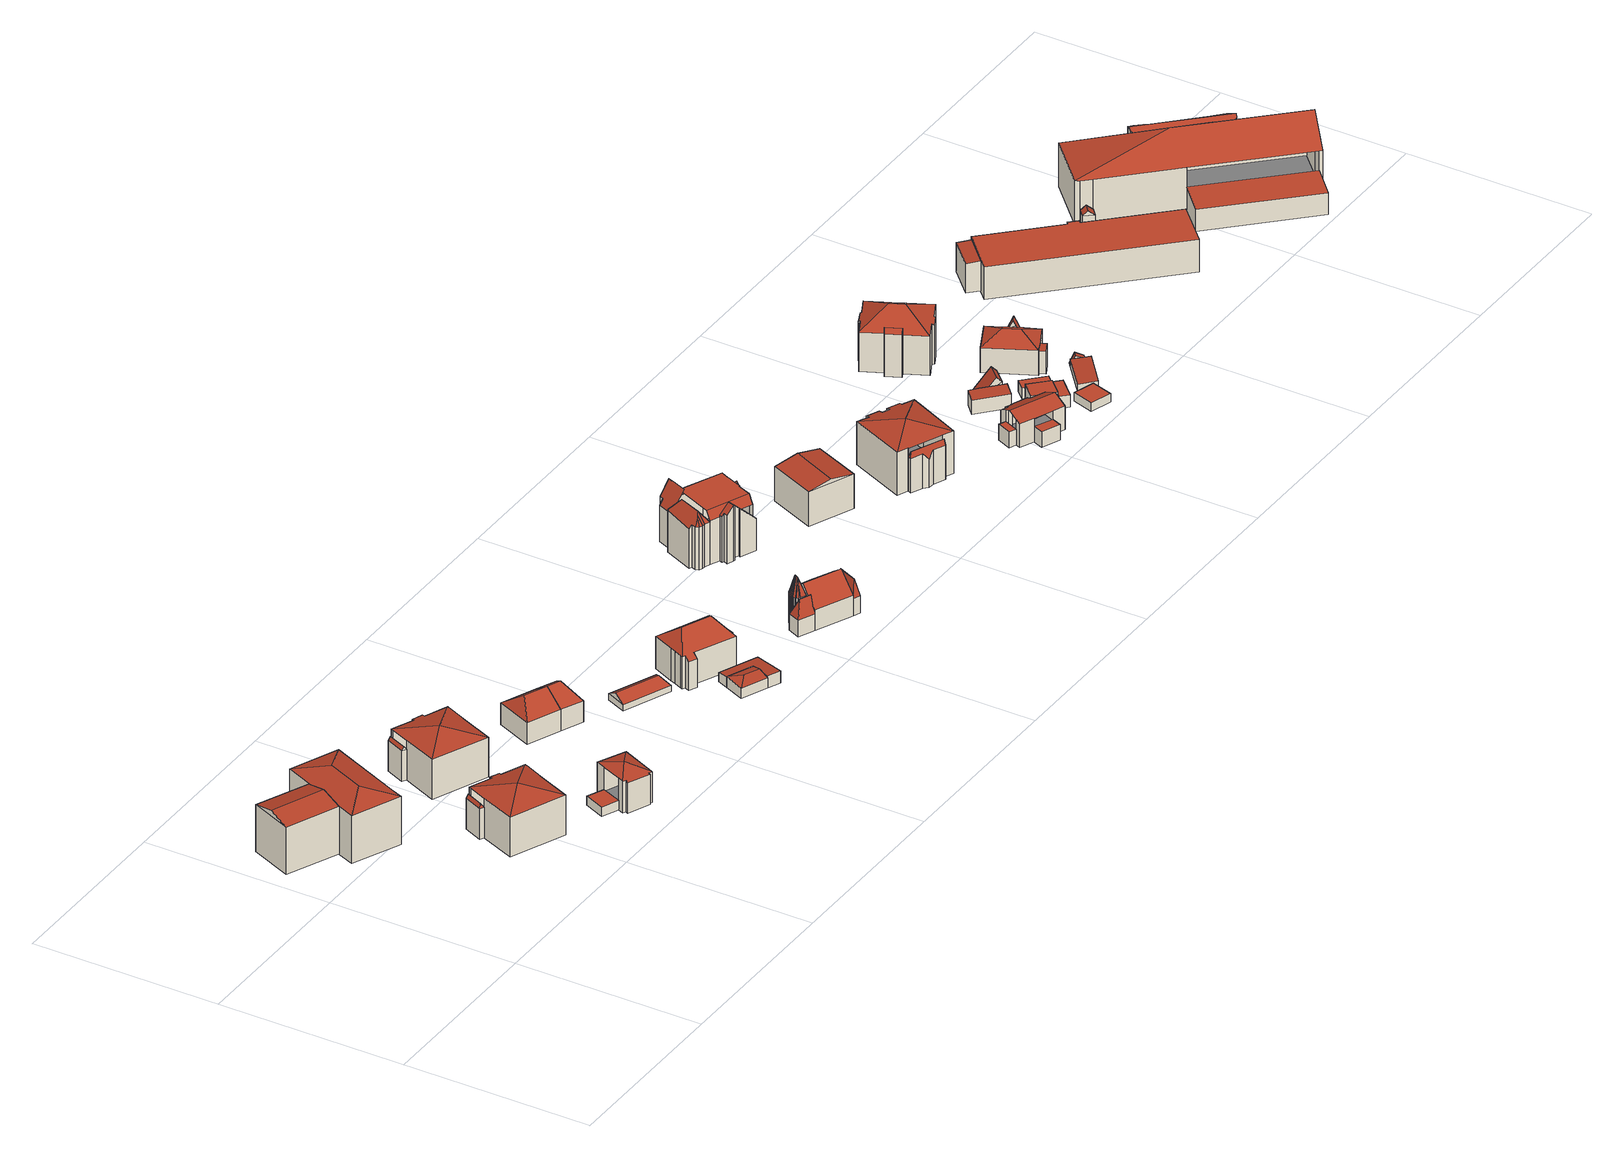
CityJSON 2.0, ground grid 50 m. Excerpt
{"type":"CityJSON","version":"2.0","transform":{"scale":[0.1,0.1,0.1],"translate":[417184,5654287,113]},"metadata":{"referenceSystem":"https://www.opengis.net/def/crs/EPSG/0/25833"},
"CityObjects":{
"building1":{"type":"Building","attributes":{"Dachtyp_tdc":"tdcGableRoof","Gemeindeschluessel":14612000,"Dachneigung":14.85,"QualitaetDacherkennung":87,"Geometrietyp2DReferenz":"3000","measuredHeight":14.56,"function":"31001_2000","roofType":"3100"},"geometry":[{"type":"Solid","lod":"2","boundaries":[[[[0,1,2,3]],[[1,4,5,2]],[[4,6,7,5]],[[6,0,3,7]],[[4,1,8]],[[0,6,9]],[[1,0,9,8]],[[6,4,8,9]],[[3,2,5,7]]]],"semantics":{"surfaces":[{"type":"WallSurface"},{"type":"RoofSurface"},{"type":"GroundSurface"}],"values":[[0,0,0,0,0,0,1,1,2]]}}]},
"building2":{"type":"Building","attributes":{"Dachtyp_tdc":"tdcFreeFormRoof","Gemeindeschluessel":14612000,"Dachneigung":15.75,"QualitaetDacherkennung":65,"Geometrietyp2DReferenz":"3000","measuredHeight":15.07,"function":"31001_2000","roofType":"5000"},"geometry":[{"type":"Solid","lod":"2","boundaries":[[[[10,4,11,12]],[[4,13,14,11]],[[13,15,16,14]],[[15,17,18,16]],[[17,19,20,18]],[[19,21,22,20]],[[21,10,12,22]],[[17,15,23]],[[15,13,4,10,24,23]],[[10,21,24]],[[21,19,17,23,24]],[[12,11,14,16,18,20,22]]]],"semantics":{"surfaces":[{"type":"WallSurface"},{"type":"RoofSurface"},{"type":"GroundSurface"}],"values":[[0,0,0,0,0,0,0,1,1,1,1,2]]}}]},
"building3":{"type":"Building","attributes":{"Gemeindeschluessel":14612000,"Geometrietyp2DReferenz":"3000","function":"31001_9998","roofType":"9999"},"children":["building3-1","building3-2","building3-3"]},
"building3-1":{"type":"BuildingPart","attributes":{"Dachtyp_tdc":"tdcFreeFormRoof","Dachneigung":56.91,"QualitaetDacherkennung":21,"Geometrietyp2DReferenz":"3000","measuredHeight":9.39,"roofType":"5000"},"parents":["building3"],"geometry":[{"type":"MultiSurface","lod":"2","boundaries":[[[25,26,27,28]],[[26,29,30,27]],[[29,31,32,30]],[[33,29,26,34]],[[34,26,25]],[[25,31,33,34]],[[29,33,31]],[[27,30,32,28]]],"semantics":{"surfaces":[{"type":"WallSurface"},{"type":"RoofSurface"},{"type":"GroundSurface"}],"values":[0,0,0,1,1,1,0,2]}}]},
"building3-2":{"type":"BuildingPart","attributes":{"Dachtyp_tdc":"tdcFreeFormRoof","Dachneigung":57.16,"QualitaetDacherkennung":19,"Geometrietyp2DReferenz":"3000","measuredHeight":9.38,"roofType":"5000"},"parents":["building3"],"geometry":[{"type":"MultiSurface","lod":"2","boundaries":[[[35,36,37,38]],[[36,39,40,37]],[[39,41,42,40]],[[43,41,39]],[[44,43,39,36]],[[44,36,35]],[[43,44,35,41]],[[38,37,40,42]]],"semantics":{"surfaces":[{"type":"WallSurface"},{"type":"RoofSurface"},{"type":"GroundSurface"}],"values":[0,0,0,0,1,0,1,2]}}]},
"building3-3":{"type":"BuildingPart","attributes":{"Dachtyp_tdc":"tdcTentRoof","Dachneigung":15.43,"QualitaetDacherkennung":80,"Geometrietyp2DReferenz":"3000","measuredHeight":13.08,"roofType":"3500"},"parents":["building3"],"geometry":[{"type":"MultiSurface","lod":"2","boundaries":[[[45,42,41]],[[45,46,47,42]],[[46,48,49,47]],[[48,50,28,49]],[[50,25,28]],[[51,32,31]],[[51,52,53,32]],[[52,54,55,53]],[[54,56,57,55]],[[56,58,59,57]],[[58,60,61,59]],[[60,62,63,61]],[[62,64,38,63]],[[64,35,38]],[[48,46,65]],[[52,51,50,48,65]],[[62,60,58,56,54,52,65]],[[46,45,64,62,65]],[[42,47,49,28,32,53,55,57,59,61,63,38]]],"semantics":{"surfaces":[{"type":"WallSurface"},{"type":"RoofSurface"},{"type":"GroundSurface"}],"values":[0,0,0,0,0,0,0,0,0,0,0,0,0,0,1,1,1,1,2]}}]},
"building4":{"type":"Building","attributes":{"Gemeindeschluessel":14612000,"Geometrietyp2DReferenz":"3000","function":"31001_9998","roofType":"9999"},"children":["building4-1","building4-2"]},
"building4-1":{"type":"BuildingPart","attributes":{"Dachtyp_tdc":"tdcTentRoof","Dachneigung":15.95,"QualitaetDacherkennung":55,"Geometrietyp2DReferenz":"3000","measuredHeight":10.04,"roofType":"3500"},"parents":["building4"],"geometry":[{"type":"MultiSurface","lod":"2","boundaries":[[[66,67,68,69]],[[67,70,71,68]],[[70,72,73,71]],[[72,74,75,73]],[[74,76,77,75]],[[76,78,79,77]],[[78,80,81,82,79]],[[83,84,85,86,87]],[[84,88,89,85]],[[88,66,69,89]],[[66,88,90]],[[78,76,74,72,70,67,66,90]],[[84,83,80,78,90]],[[88,84,90]],[[69,68,71,73,75,77,79,82,86,85,89]]],"semantics":{"surfaces":[{"type":"WallSurface"},{"type":"RoofSurface"},{"type":"GroundSurface"}],"values":[0,0,0,0,0,0,0,0,0,0,1,1,1,1,2]}}]},
"building4-2":{"type":"BuildingPart","attributes":{"Dachtyp_tdc":"tdcPolyFlatRoof","Dachneigung":0,"QualitaetDacherkennung":61,"Geometrietyp2DReferenz":"3000","measuredHeight":2.49,"roofType":"1000"},"parents":["building4"],"geometry":[{"type":"MultiSurface","lod":"2","boundaries":[[[91,92,93,94]],[[92,87,86,93]],[[81,91,94,82]],[[81,87,92,91]],[[94,93,86,82]]],"semantics":{"surfaces":[{"type":"WallSurface"},{"type":"RoofSurface"},{"type":"GroundSurface"}],"values":[0,0,0,1,2]}}]},
"building5":{"type":"Building","attributes":{"Gemeindeschluessel":14612000,"Geometrietyp2DReferenz":"3000","function":"31001_9998","roofType":"9999"},"children":["building5-1","building5-2","building5-3"]},
"building5-1":{"type":"BuildingPart","attributes":{"Dachtyp_tdc":"tdcTentRoof","Dachneigung":15.4,"QualitaetDacherkennung":77,"Geometrietyp2DReferenz":"3000","measuredHeight":13.08,"roofType":"3500"},"parents":["building5"],"geometry":[{"type":"MultiSurface","lod":"2","boundaries":[[[95,96,97]],[[95,98,99,96]],[[98,100,101,99]],[[100,102,103,101]],[[102,104,105,103]],[[104,106,107,105]],[[106,108,109,107]],[[108,110,111,112,109]],[[113,114,115]],[[113,116,117,114]],[[116,118,119,117]],[[118,120,121,119]],[[120,122,121]],[[108,106,104,102,100,98,123]],[[116,113,110,108,123]],[[118,116,123]],[[98,95,120,118,123]],[[96,99,101,103,105,107,109,112,114,117,119,121]]],"semantics":{"surfaces":[{"type":"WallSurface"},{"type":"RoofSurface"},{"type":"GroundSurface"}],"values":[0,0,0,0,0,0,0,0,0,0,0,0,0,1,1,1,1,2]}}]},
"building5-2":{"type":"BuildingPart","attributes":{"Dachtyp_tdc":"tdcFreeFormRoof","Dachneigung":52.74,"QualitaetDacherkennung":18,"Geometrietyp2DReferenz":"3000","measuredHeight":9.25,"roofType":"5000"},"parents":["building5"],"geometry":[{"type":"MultiSurface","lod":"2","boundaries":[[[122,124,125,121]],[[124,126,127,125]],[[126,97,96,127]],[[126,124,128,129]],[[128,122,97,129]],[[122,128,124]],[[126,129,97]],[[125,127,96,121]]],"semantics":{"surfaces":[{"type":"WallSurface"},{"type":"RoofSurface"},{"type":"GroundSurface"}],"values":[0,0,0,1,1,0,0,2]}}]},
"building5-3":{"type":"BuildingPart","attributes":{"Dachtyp_tdc":"tdcFreeFormRoof","Dachneigung":55.98,"QualitaetDacherkennung":15,"Geometrietyp2DReferenz":"3000","measuredHeight":9.44,"roofType":"5000"},"parents":["building5"],"geometry":[{"type":"MultiSurface","lod":"2","boundaries":[[[111,130,131,112]],[[130,132,133,131]],[[132,115,114,133]],[[132,130,134,135]],[[134,111,115,135]],[[132,135,115]],[[111,134,130]],[[112,131,133,114]]],"semantics":{"surfaces":[{"type":"WallSurface"},{"type":"RoofSurface"},{"type":"GroundSurface"}],"values":[0,0,0,1,1,0,0,2]}}]},
"building6":{"type":"Building","attributes":{"Dachtyp_tdc":"tdcHipAndGableRoof","Gemeindeschluessel":14612000,"Dachneigung":34.99,"QualitaetDacherkennung":85,"Geometrietyp2DReferenz":"3000","measuredHeight":9.56,"function":"31001_9998","roofType":"5000"},"geometry":[{"type":"Solid","lod":"2","boundaries":[[[[136,137,138,139]],[[137,140,141,138]],[[140,142,143,141]],[[142,136,139,143]],[[140,137,144]],[[136,142,145]],[[137,136,145,144]],[[142,140,144,145]],[[139,138,141,143]]]],"semantics":{"surfaces":[{"type":"WallSurface"},{"type":"RoofSurface"},{"type":"GroundSurface"}],"values":[[0,0,0,0,1,0,1,1,2]]}}]},
"building7":{"type":"Building","attributes":{"Gemeindeschluessel":14612000,"Dachtyp_tdc":"tdcHipAndGableRoof","Dachneigung":34.79,"QualitaetDacherkennung":72,"Geometrietyp2DReferenz":"3000","measuredHeight":9.5,"function":"31001_9998","roofType":"5000"},"geometry":[{"type":"Solid","lod":"2","boundaries":[[[[142,146,147,148]],[[146,149,150,147]],[[149,136,151,150]],[[136,142,148,151]],[[149,146,152]],[[142,136,145]],[[146,142,145,152]],[[136,149,152,145]],[[148,147,150,151]]]],"semantics":{"surfaces":[{"type":"WallSurface"},{"type":"RoofSurface"},{"type":"GroundSurface"}],"values":[[0,0,0,0,1,0,1,1,2]]}}]},
"building8":{"type":"Building","attributes":{"Dachtyp_tdc":"tdcFreeFormRoof","Gemeindeschluessel":14612000,"Dachneigung":31.46,"QualitaetDacherkennung":19,"Geometrietyp2DReferenz":"3000","measuredHeight":3.48,"function":"31001_9998","roofType":"5000"},"geometry":[{"type":"Solid","lod":"2","boundaries":[[[[153,154,155,156]],[[154,157,158,155]],[[157,159,160,158]],[[159,153,156,160]],[[161,159,157]],[[162,161,157,154]],[[162,154,153]],[[161,162,153,159]],[[156,155,158,160]]]],"semantics":{"surfaces":[{"type":"WallSurface"},{"type":"RoofSurface"},{"type":"GroundSurface"}],"values":[[0,0,0,0,1,1,0,1,2]]}}]},
"building9":{"type":"Building","attributes":{"Dachtyp_tdc":"tdcHipAndGableRoof","Gemeindeschluessel":14612000,"Dachneigung":13.06,"QualitaetDacherkennung":76,"Geometrietyp2DReferenz":"3000","measuredHeight":3.54,"function":"31001_9998","roofType":"5000"},"geometry":[{"type":"Solid","lod":"2","boundaries":[[[[163,164,165,166]],[[164,167,168,165]],[[167,169,170,168]],[[169,163,166,170]],[[167,164,171]],[[163,169,172]],[[164,163,172,171]],[[169,167,171,172]],[[166,165,168,170]]]],"semantics":{"surfaces":[{"type":"WallSurface"},{"type":"RoofSurface"},{"type":"GroundSurface"}],"values":[[0,0,0,0,1,0,1,1,2]]}}]},
"building10":{"type":"Building","attributes":{"Dachtyp_tdc":"tdcPolyFlatRoof","Gemeindeschluessel":14612000,"Dachneigung":5.4,"QualitaetDacherkennung":63,"Geometrietyp2DReferenz":"3000","measuredHeight":3.37,"function":"31001_9998","roofType":"2100"},"geometry":[{"type":"Solid","lod":"2","boundaries":[[[[173,174,175,168]],[[174,176,177,175]],[[176,178,179,177]],[[178,180,166,179]],[[180,181,170,166]],[[181,173,168,170]],[[181,180,178,176,174,173]],[[168,175,177,179,166,170]]]],"semantics":{"surfaces":[{"type":"WallSurface"},{"type":"RoofSurface"},{"type":"GroundSurface"}],"values":[[0,0,0,0,0,0,1,2]]}}]},
"building11":{"type":"Building","attributes":{"Gemeindeschluessel":14612000,"Geometrietyp2DReferenz":"3000","function":"31001_9998","roofType":"9999"},"children":["building11-1","building11-2"]},
"building11-1":{"type":"BuildingPart","attributes":{"Dachtyp_tdc":"tdcHipRoof","Dachneigung":36.56,"QualitaetDacherkennung":69,"Geometrietyp2DReferenz":"3000","measuredHeight":12.74,"roofType":"3200"},"parents":["building11"],"geometry":[{"type":"MultiSurface","lod":"2","boundaries":[[[182,183,184,185]],[[183,186,187,184]],[[186,188,189,187]],[[188,190,191,189]],[[190,192,193,191]],[[192,194,195,193]],[[194,196,197,195]],[[196,198,197]],[[199,200,201,202,203]],[[200,204,205,201]],[[204,206,207,205]],[[206,182,185,207]],[[200,199,196,208]],[[194,192,190,188,186,209]],[[196,194,209,208]],[[186,183,182,206,204,200,208,209]],[[185,184,187,189,191,193,195,197,202,201,205,207]]],"semantics":{"surfaces":[{"type":"WallSurface"},{"type":"RoofSurface"},{"type":"GroundSurface"}],"values":[0,0,0,0,0,0,0,0,0,0,0,0,1,1,1,1,2]}}]},
"building11-2":{"type":"BuildingPart","attributes":{"Dachtyp_tdc":"tdcFreeFormRoof","Dachneigung":36.23,"QualitaetDacherkennung":21,"Geometrietyp2DReferenz":"3000","measuredHeight":6.87,"roofType":"5000"},"parents":["building11"],"geometry":[{"type":"MultiSurface","lod":"2","boundaries":[[[210,211,212,213]],[[211,214,215,212]],[[214,203,202,215]],[[198,210,213,197]],[[203,214,216]],[[214,211,210,217,216]],[[210,198,217]],[[198,203,216,217]],[[213,212,215,202,197]]],"semantics":{"surfaces":[{"type":"WallSurface"},{"type":"RoofSurface"},{"type":"GroundSurface"}],"values":[0,0,0,0,1,1,1,1,2]}}]},
"building12":{"type":"Building","attributes":{"Gemeindeschluessel":14612000,"Geometrietyp2DReferenz":"3000","function":"31001_9998","roofType":"9999"},"children":["building12-1","building12-2","building12-3","building12-4"]},
"building12-1":{"type":"BuildingPart","attributes":{"Dachtyp_tdc":"tdcFreeFormRoof","Dachneigung":73.07,"QualitaetDacherkennung":47,"Geometrietyp2DReferenz":"3000","measuredHeight":12.79,"roofType":"5000"},"parents":["building12"],"geometry":[{"type":"MultiSurface","lod":"2","boundaries":[[[218,219,220,221]],[[219,222,223,220]],[[222,224,225,223]],[[224,226,227,225]],[[226,228,229,227]],[[228,230,231,229]],[[230,232,233,231]],[[232,234,235,233]],[[234,236,237,235]],[[236,238,239,237]],[[238,240,239]],[[240,241,242,239]],[[241,243,244,242]],[[243,245,244]],[[245,246,247,248,249,244]],[[247,250,248]],[[250,251,252,253,254,249,248]],[[252,255,253]],[[255,256,254,253]],[[257,258,259,260,261,262,263,264,265,266,267,268,269,270,271,272,273,274,275,276,277,278,279]],[[251,250,258,257]],[[250,247,259,258]],[[247,246,260,259]],[[246,245,261,260]],[[245,243,262,261]],[[243,241,263,262]],[[241,240,264,263]],[[240,238,265,264]],[[238,236,266,265]],[[236,234,267,266]],[[234,232,268,267]],[[232,230,269,268]],[[230,228,270,269]],[[228,226,271,270]],[[226,224,272,271]],[[224,222,273,272]],[[222,219,274,273]],[[219,218,275,274]],[[218,280,281,276,275]],[[255,252,279,278,282]],[[252,251,257,279]],[[256,280,221,220,223,225,227,229,231,233,235,237,239,242,244,249,254]],[[280,218,221]]],"semantics":{"surfaces":[{"type":"RoofSurface"},{"type":"GroundSurface"},{"type":"WallSurface"}],"values":[0,0,0,0,0,0,0,0,0,0,0,0,0,0,0,0,0,0,0,1,2,2,2,2,2,2,2,2,2,2,2,2,2,2,2,2,2,2,2,2,2,0,0]}}]},
"building12-2":{"type":"BuildingPart","attributes":{"Dachtyp_tdc":"tdcGableRoof","Dachneigung":45.36,"QualitaetDacherkennung":59,"Geometrietyp2DReferenz":"3000","measuredHeight":10.41,"roofType":"3100"},"parents":["building12"],"geometry":[{"type":"MultiSurface","lod":"2","boundaries":[[[283,284,285,286]],[[284,287,288,289,285]],[[290,291,292,293,294,295]],[[281,296,297,276]],[[296,283,286,297]],[[298,299,300,301,302,303,304]],[[291,290,303,302,305,306]],[[287,304,303,290]],[[284,298,304,287]],[[281,280,301,300,296]],[[296,300,299,283]],[[283,299,298,284]],[[286,285,289,294,293,277,276,297]]],"semantics":{"surfaces":[{"type":"WallSurface"},{"type":"RoofSurface"},{"type":"GroundSurface"}],"values":[0,0,0,0,0,1,1,0,0,0,0,0,2]}}]},
"building12-3":{"type":"BuildingPart","attributes":{"Dachtyp_tdc":"tdcFreeFormRoof","Dachneigung":67.96,"QualitaetDacherkennung":22,"Geometrietyp2DReferenz":"3000","measuredHeight":8.88,"roofType":"5000"},"parents":["building12"],"geometry":[{"type":"MultiSurface","lod":"2","boundaries":[[[307,308,309,310]],[[308,282,278,309]],[[292,307,310,293]],[[311,305,312,313,282,308,314]],[[314,308,307]],[[307,292,315,306,311,314]],[[310,309,278,277,293]]],"semantics":{"surfaces":[{"type":"WallSurface"},{"type":"RoofSurface"},{"type":"GroundSurface"}],"values":[0,0,0,1,1,1,2]}}]},
"building12-4":{"type":"BuildingPart","attributes":{"Dachtyp_tdc":"tdcFreeFormRoof","Dachneigung":77.56,"QualitaetDacherkennung":18,"Geometrietyp2DReferenz":"3000","measuredHeight":9.17,"roofType":"5000"},"parents":["building12"],"geometry":[{"type":"MultiSurface","lod":"2","boundaries":[[[316,295,294,317]],[[318,295,316]],[[319,318,316,320]],[[319,320,288]],[[318,319,288,295]],[[289,321,317,294]],[[288,320,321,289]],[[320,316,317,321]]],"semantics":{"surfaces":[{"type":"WallSurface"},{"type":"RoofSurface"},{"type":"GroundSurface"}],"values":[0,1,1,1,1,2,0,0]}}]},
"building13":{"type":"Building","attributes":{"Gemeindeschluessel":14612000,"Geometrietyp2DReferenz":"3000","function":"31001_9998","roofType":"9999"},"children":["building13-1","building13-2","building13-3","building13-4","building13-5"]},
"building13-1":{"type":"BuildingPart","attributes":{"Dachtyp_tdc":"tdcCutGableRoof","Dachneigung":0.164,"QualitaetDacherkennung":59,"Geometrietyp2DReferenz":"3000","measuredHeight":14.34,"roofType":"9999"},"parents":["building13"],"geometry":[{"type":"MultiSurface","lod":"2","boundaries":[[[322,323,324,325,326]],[[323,327,328,324]],[[327,329,330,331,328]],[[332,333,334,335,336]],[[337,338,339,340]],[[338,341,342,339]],[[341,343,344,342]],[[343,345,346,344]],[[345,347,348,346]],[[347,349,350,348]],[[349,351,352,350]],[[351,353,352]],[[349,347,345,343,341,338,337,354]],[[355,333,332,356,357,329,327]],[[354,358,355,327,323,322,351,349]],[[325,324,328,331,359,336,335,360,361,362,340,339,342,344,346,348,350,352]]],"semantics":{"surfaces":[{"type":"WallSurface"},{"type":"RoofSurface"},{"type":"GroundSurface"}],"values":[0,0,0,0,0,0,0,0,0,0,0,0,1,1,1,2]}}]},
"building13-2":{"type":"BuildingPart","attributes":{"Dachtyp_tdc":"tdcFreeFormRoof","Dachneigung":54.77,"QualitaetDacherkennung":13,"Geometrietyp2DReferenz":"3000","measuredHeight":14.76,"roofType":"5000"},"parents":["building13"],"geometry":[{"type":"MultiSurface","lod":"2","boundaries":[[[363,364,365,366]],[[364,367,368,365]],[[367,369,370,368]],[[369,371,372,370]],[[371,373,374,372]],[[373,375,376,377,374]],[[334,378,379,335]],[[378,380,381,379]],[[380,363,366,381]],[[334,382,383,384,385,386]],[[383,387,375,373,384]],[[373,371,369,367,364,388,389,385,384]],[[364,363,388]],[[363,380,389,388]],[[380,378,386,385,389]],[[378,334,386]],[[366,365,368,370,372,374,377,361,360,335,379,381]]],"semantics":{"surfaces":[{"type":"WallSurface"},{"type":"RoofSurface"},{"type":"GroundSurface"}],"values":[0,0,0,0,0,0,0,0,0,1,1,1,1,1,1,1,2]}}]},
"building13-3":{"type":"BuildingPart","attributes":{"Dachtyp_tdc":"tdcGableRoof","Dachneigung":40.85,"QualitaetDacherkennung":44,"Geometrietyp2DReferenz":"3000","measuredHeight":13.91,"roofType":"3100"},"parents":["building13"],"geometry":[{"type":"MultiSurface","lod":"2","boundaries":[[[353,390,391,352]],[[390,392,393,391]],[[392,326,325,393]],[[392,390,394]],[[390,353,395,394]],[[326,392,394,395]],[[352,391,393,325]]],"semantics":{"surfaces":[{"type":"WallSurface"},{"type":"RoofSurface"},{"type":"GroundSurface"}],"values":[0,0,0,0,1,1,2]}}]},
"building13-4":{"type":"BuildingPart","attributes":{"Dachtyp_tdc":"tdcPolyFlatRoof","Dachneigung":57.46,"QualitaetDacherkennung":37,"Geometrietyp2DReferenz":"3000","measuredHeight":15.51,"roofType":"2100"},"parents":["building13"],"geometry":[{"type":"MultiSurface","lod":"2","boundaries":[[[376,396,397,377]],[[396,398,399,397]],[[398,400,401,399]],[[400,402,403,401]],[[402,404,337,340,403]],[[402,400,398,396,376,387,405,404]],[[340,362,361,377,397,399,401,403]]],"semantics":{"surfaces":[{"type":"WallSurface"},{"type":"RoofSurface"},{"type":"GroundSurface"}],"values":[0,0,0,0,0,1,2]}}]},
"building13-5":{"type":"BuildingPart","attributes":{"Dachtyp_tdc":"tdcGableRoof","Dachneigung":43.88,"QualitaetDacherkennung":12,"Geometrietyp2DReferenz":"3000","measuredHeight":15.35,"roofType":"3100"},"parents":["building13"],"geometry":[{"type":"MultiSurface","lod":"2","boundaries":[[[406,407,408,409]],[[407,410,411,408]],[[410,412,413,411]],[[412,414,415,413]],[[414,416,417,415]],[[416,418,419,417]],[[418,420,421,419]],[[420,422,332,336,421]],[[330,423,424,331]],[[423,406,409,424]],[[425,422,420,418,416,414]],[[414,412,410,407,406,423,330,357,425]],[[409,408,411,413,415,417,419,421,336,359,331,424]]],"semantics":{"surfaces":[{"type":"WallSurface"},{"type":"RoofSurface"},{"type":"GroundSurface"}],"values":[0,0,0,0,0,0,0,0,0,0,1,1,2]}}]},
"building14":{"type":"Building","attributes":{"Dachtyp_tdc":"tdcGableRoof","Gemeindeschluessel":14612000,"Dachneigung":10.25,"QualitaetDacherkennung":32,"Geometrietyp2DReferenz":"3000","measuredHeight":10.67,"function":"31001_9998","roofType":"3100"},"geometry":[{"type":"Solid","lod":"2","boundaries":[[[[426,427,428,429]],[[427,430,431,428]],[[430,432,433,431]],[[432,426,429,433]],[[430,427,434]],[[426,432,435]],[[427,426,435,434]],[[432,430,434,435]],[[429,428,431,433]]]],"semantics":{"surfaces":[{"type":"WallSurface"},{"type":"RoofSurface"},{"type":"GroundSurface"}],"values":[[0,0,0,0,0,0,1,1,2]]}}]},
"building15":{"type":"Building","attributes":{"Gemeindeschluessel":14612000,"Geometrietyp2DReferenz":"3000","function":"31001_9998","roofType":"9999"},"children":["building15-1","building15-2"]},
"building15-1":{"type":"BuildingPart","attributes":{"Dachtyp_tdc":"tdcTentRoof","Dachneigung":14.84,"QualitaetDacherkennung":80,"Geometrietyp2DReferenz":"3000","measuredHeight":13.9,"roofType":"3500"},"parents":["building15"],"geometry":[{"type":"MultiSurface","lod":"2","boundaries":[[[436,437,438,439,440]],[[437,441,442,438]],[[441,443,444,442]],[[443,445,446,444]],[[445,447,448,446]],[[447,449,450,448]],[[449,451,452,450]],[[451,453,454,452]],[[453,455,456,454]],[[455,457,458,456]],[[457,459,460,458]],[[459,461,462,460]],[[461,463,464,462]],[[463,465,466,464]],[[465,467,468,466]],[[467,469,468]],[[443,441,470]],[[461,459,457,455,453,451,449,447,445,443,470]],[[465,463,461,470]],[[441,437,436,467,465,470]],[[439,438,442,444,446,448,450,452,454,456,458,460,462,464,466,468]]],"semantics":{"surfaces":[{"type":"WallSurface"},{"type":"RoofSurface"},{"type":"GroundSurface"}],"values":[0,0,0,0,0,0,0,0,0,0,0,0,0,0,0,0,1,1,1,1,2]}}]},
"building15-2":{"type":"BuildingPart","attributes":{"Dachtyp_tdc":"tdcFreeFormRoof","Dachneigung":71.33,"QualitaetDacherkennung":14,"Geometrietyp2DReferenz":"3000","measuredHeight":10.83,"roofType":"5000"},"parents":["building15"],"geometry":[{"type":"MultiSurface","lod":"2","boundaries":[[[469,471,472,468]],[[471,473,474,472]],[[473,475,476,474]],[[475,477,478,476]],[[477,479,480,478]],[[479,481,482,480]],[[481,440,439,482]],[[481,479,477,475,473,471,483]],[[471,469,440,483]],[[440,481,483]],[[472,474,476,478,480,482,439,468]]],"semantics":{"surfaces":[{"type":"WallSurface"},{"type":"RoofSurface"},{"type":"GroundSurface"}],"values":[0,0,0,0,0,0,0,1,1,1,2]}}]},
"building16":{"type":"Building","attributes":{"Gemeindeschluessel":14612000,"Geometrietyp2DReferenz":"3000","function":"31001_9998","roofType":"9999"},"children":["building16-1","building16-2","building16-3"]},
"building16-1":{"type":"BuildingPart","attributes":{"Dachtyp_tdc":"tdcPolyFlatRoof","Dachneigung":0,"QualitaetDacherkennung":47,"Geometrietyp2DReferenz":"3000","measuredHeight":4.25,"roofType":"1000"},"parents":["building16"],"geometry":[{"type":"MultiSurface","lod":"2","boundaries":[[[484,485,486,487]],[[488,489,490,491]],[[489,484,487,490]],[[489,488,485,484]],[[487,486,491,490]]],"semantics":{"surfaces":[{"type":"WallSurface"},{"type":"RoofSurface"},{"type":"GroundSurface"}],"values":[0,0,0,1,2]}}]},
"building16-2":{"type":"BuildingPart","attributes":{"Dachtyp_tdc":"tdcPolyFlatRoof","Dachneigung":0,"QualitaetDacherkennung":63,"Geometrietyp2DReferenz":"3000","measuredHeight":4.31,"roofType":"1000"},"parents":["building16"],"geometry":[{"type":"MultiSurface","lod":"2","boundaries":[[[492,493,494,495]],[[493,496,497,494]],[[496,498,499,497]],[[498,496,493,492,500]],[[495,494,497,499,501]]],"semantics":{"surfaces":[{"type":"WallSurface"},{"type":"RoofSurface"},{"type":"GroundSurface"}],"values":[0,0,0,1,2]}}]},
"building16-3":{"type":"BuildingPart","attributes":{"Dachtyp_tdc":"tdcGableRoof","Dachneigung":26.98,"QualitaetDacherkennung":57,"Geometrietyp2DReferenz":"3000","measuredHeight":8.29,"roofType":"3100"},"parents":["building16"],"geometry":[{"type":"MultiSurface","lod":"2","boundaries":[[[502,503,504,486,485]],[[503,505,495,504]],[[505,492,495]],[[506,507,508,499,498]],[[507,509,510,508]],[[509,511,512,510]],[[511,513,514,512]],[[513,515,516,514]],[[515,517,518,516]],[[517,519,520,518]],[[519,521,522,520]],[[521,523,524,522]],[[523,525,526,524]],[[525,527,528,526]],[[527,529,488,491,528]],[[525,523,521,519,517,515,513,511,509,507,506,530]],[[530,505,503,502,529,527,525]],[[486,504,495,501,499,508,510,512,514,516,518,520,522,524,526,528,491]]],"semantics":{"surfaces":[{"type":"WallSurface"},{"type":"RoofSurface"},{"type":"GroundSurface"}],"values":[0,0,0,0,0,0,0,0,0,0,0,0,0,0,0,1,1,2]}}]},
"building17":{"type":"Building","attributes":{"Dachtyp_tdc":"tdcPolyFlatRoof","Gemeindeschluessel":14612000,"Dachneigung":2.65,"QualitaetDacherkennung":48,"Geometrietyp2DReferenz":"3000","measuredHeight":3.96,"function":"31001_9998","roofType":"2100"},"geometry":[{"type":"Solid","lod":"2","boundaries":[[[[531,532,533,534]],[[532,535,536,533]],[[535,537,538,536]],[[537,539,540,538]],[[539,541,542,540]],[[541,531,534,542]],[[541,539,537,535,532,531]],[[534,533,536,538,540,542]]]],"semantics":{"surfaces":[{"type":"WallSurface"},{"type":"RoofSurface"},{"type":"GroundSurface"}],"values":[[0,0,0,0,0,0,1,2]]}}]},
"building18":{"type":"Building","attributes":{"Dachtyp_tdc":"tdcGableRoof","Gemeindeschluessel":14612000,"Dachneigung":51.84,"QualitaetDacherkennung":6,"Geometrietyp2DReferenz":"3000","measuredHeight":6.22,"function":"31001_9998","roofType":"3100"},"geometry":[{"type":"Solid","lod":"2","boundaries":[[[[543,544,538,545]],[[544,546,536,538]],[[546,547,548,536]],[[547,543,545,548]],[[546,544,549]],[[543,547,550]],[[544,543,550,549]],[[547,546,549,550]],[[545,538,536,548]]]],"semantics":{"surfaces":[{"type":"WallSurface"},{"type":"RoofSurface"},{"type":"GroundSurface"}],"values":[[0,0,0,0,0,0,1,1,2]]}}]},
"building19":{"type":"Building","attributes":{"Dachtyp_tdc":"tdcPolyFlatRoof","Gemeindeschluessel":14612000,"Dachneigung":0,"QualitaetDacherkennung":72,"Geometrietyp2DReferenz":"3000","measuredHeight":3.61,"function":"31001_9998","roofType":"1000"},"geometry":[{"type":"Solid","lod":"2","boundaries":[[[[551,552,553,554]],[[552,555,556,553]],[[555,557,558,556]],[[557,551,554,558]],[[557,555,552,551]],[[554,553,556,558]]]],"semantics":{"surfaces":[{"type":"WallSurface"},{"type":"RoofSurface"},{"type":"GroundSurface"}],"values":[[0,0,0,0,1,2]]}}]},
"building20":{"type":"Building","attributes":{"Dachtyp_tdc":"tdcPolyFlatRoof","Gemeindeschluessel":14612000,"Dachneigung":0,"QualitaetDacherkennung":70,"Geometrietyp2DReferenz":"3000","measuredHeight":3.38,"function":"31001_9998","roofType":"1000"},"geometry":[{"type":"Solid","lod":"2","boundaries":[[[[559,560,561,562]],[[560,563,564,561]],[[563,565,566,564]],[[565,567,568,566]],[[567,559,562,568]],[[567,565,563,560,559]],[[562,561,564,566,568]]]],"semantics":{"surfaces":[{"type":"WallSurface"},{"type":"RoofSurface"},{"type":"GroundSurface"}],"values":[[0,0,0,0,0,1,2]]}}]},
"building21":{"type":"Building","attributes":{"Dachtyp_tdc":"tdcPolyFlatRoof","Gemeindeschluessel":14612000,"Dachneigung":0,"QualitaetDacherkennung":0,"Geometrietyp2DReferenz":"3000","BezugspunktDach":"2000","measuredHeight":3,"function":"31001_9998"},"geometry":[{"type":"MultiSurface","lod":"2","boundaries":[[[569,570,571,572,573]],[[573,572,574,575]],[[572,571,576,574]],[[571,570,577,576]],[[570,569,578,577]],[[569,573,575,578]],[[575,574,576,577,578]]],"semantics":{"surfaces":[{"type":"RoofSurface"},{"type":"WallSurface"},{"type":"GroundSurface"}],"values":[0,1,1,1,1,1,2]}}]},
"building22":{"type":"Building","attributes":{"Dachtyp_tdc":"tdcPolyFlatRoof","Gemeindeschluessel":14612000,"Dachneigung":0,"QualitaetDacherkennung":59,"Geometrietyp2DReferenz":"3000","measuredHeight":2.37,"function":"31001_2000","roofType":"1000"},"geometry":[{"type":"Solid","lod":"2","boundaries":[[[[579,580,581,582]],[[580,583,584,581]],[[583,585,586,584]],[[585,579,582,586]],[[585,583,580,579]],[[582,581,584,586]]]],"semantics":{"surfaces":[{"type":"WallSurface"},{"type":"RoofSurface"},{"type":"GroundSurface"}],"values":[[0,0,0,0,1,2]]}}]},
"building23":{"type":"Building","attributes":{"Gemeindeschluessel":14612000,"Geometrietyp2DReferenz":"3000","function":"31001_9998","roofType":"9999"},"children":["building23-1","building23-2"]},
"building23-1":{"type":"BuildingPart","attributes":{"Dachtyp_tdc":"tdcPolyFlatRoof","Dachneigung":27.57,"QualitaetDacherkennung":46,"Geometrietyp2DReferenz":"3000","measuredHeight":12.55,"roofType":"2100"},"parents":["building23"],"geometry":[{"type":"MultiSurface","lod":"2","boundaries":[[[587,588,589,590,591]],[[588,592,593,589]],[[592,594,595,593]],[[594,596,597,598,595]],[[599,596,594,592,588,587]],[[590,589,593,595,598,600]]],"semantics":{"surfaces":[{"type":"WallSurface"},{"type":"RoofSurface"},{"type":"GroundSurface"}],"values":[0,0,0,0,1,2]}}]},
"building23-2":{"type":"BuildingPart","attributes":{"Dachtyp_tdc":"tdcHipRoof","Dachneigung":31.19,"QualitaetDacherkennung":56,"Geometrietyp2DReferenz":"3000","measuredHeight":14.87,"roofType":"3200"},"parents":["building23"],"geometry":[{"type":"MultiSurface","lod":"2","boundaries":[[[601,602,603,604]],[[602,605,606,603]],[[605,607,608,606]],[[607,609,610,608]],[[609,611,612,610]],[[611,613,614,612]],[[613,615,616,614]],[[615,617,618,616]],[[617,619,620,618]],[[619,621,622,620]],[[621,623,624,622]],[[623,591,590,624]],[[597,625,626,598]],[[625,627,628,626]],[[627,629,630,628]],[[629,631,632,630]],[[631,633,634,632]],[[633,635,636,634]],[[635,637,638,636]],[[637,639,640,638]],[[639,641,642,640]],[[641,601,604,642]],[[637,635,633,631,629,627,643]],[[623,621,619,617,615,613,644]],[[627,625,597,645,591,623,644,643]],[[613,611,609,607,605,602,601,641,639,637,643,644]],[[604,603,606,608,610,612,614,616,618,620,622,624,590,600,598,626,628,630,632,634,636,638,640,642]]],"semantics":{"surfaces":[{"type":"WallSurface"},{"type":"RoofSurface"},{"type":"GroundSurface"}],"values":[0,0,0,0,0,0,0,0,0,0,0,0,0,0,0,0,0,0,0,0,0,0,1,1,1,1,2]}}]},
"building24":{"type":"Building","attributes":{"Dachtyp_tdc":"tdcPolyFlatRoof","Gemeindeschluessel":14612000,"Dachneigung":3.16,"QualitaetDacherkennung":84,"Geometrietyp2DReferenz":"3000","measuredHeight":2.4,"function":"31001_2000","roofType":"2100"},"geometry":[{"type":"Solid","lod":"2","boundaries":[[[[646,647,648,649]],[[647,650,651,648]],[[650,652,653,651]],[[652,654,655,653]],[[654,646,649,655]],[[654,652,650,647,646]],[[649,648,651,653,655]]]],"semantics":{"surfaces":[{"type":"WallSurface"},{"type":"RoofSurface"},{"type":"GroundSurface"}],"values":[[0,0,0,0,0,1,2]]}}]},
"building25":{"type":"Building","attributes":{"Gemeindeschluessel":14612000,"Geometrietyp2DReferenz":"3000","function":"31001_9998","roofType":"9999"},"children":["building25-1","building25-2","building25-3"]},
"building25-1":{"type":"BuildingPart","attributes":{"Dachtyp_tdc":"tdcPolyFlatRoof","Dachneigung":3.81,"QualitaetDacherkennung":34,"Geometrietyp2DReferenz":"3000","measuredHeight":6.21,"roofType":"2100"},"parents":["building25"],"geometry":[{"type":"MultiSurface","lod":"2","boundaries":[[[656,657,658,659]],[[657,660,661,658]],[[662,656,659,663]],[[662,660,657,656]],[[659,658,661,663]]],"semantics":{"surfaces":[{"type":"WallSurface"},{"type":"RoofSurface"},{"type":"GroundSurface"}],"values":[0,0,0,1,2]}}]},
"building25-2":{"type":"BuildingPart","attributes":{"Dachtyp_tdc":"tdcHipRoof","Dachneigung":28.32,"QualitaetDacherkennung":74,"Geometrietyp2DReferenz":"3000","measuredHeight":9.31,"roofType":"3200"},"parents":["building25"],"geometry":[{"type":"MultiSurface","lod":"2","boundaries":[[[664,665,666,661]],[[665,667,668,666]],[[667,669,670,668]],[[669,671,672,673,670]],[[674,675,676]],[[665,664,677,678,679]],[[669,667,680]],[[678,674,681,682,671,669,680,679]],[[667,665,679,680]],[[683,663,661,666,668,670,673,675]],[[674,678,683,675]],[[678,677,663,683]],[[677,662,663]],[[664,661,660]]],"semantics":{"surfaces":[{"type":"WallSurface"},{"type":"RoofSurface"},{"type":"GroundSurface"}],"values":[0,0,0,0,0,1,1,1,1,2,0,0,0,0]}}]},
"building25-3":{"type":"BuildingPart","attributes":{"Dachtyp_tdc":"tdcFreeFormRoof","Dachneigung":66.64,"QualitaetDacherkennung":6,"Geometrietyp2DReferenz":"3000","measuredHeight":8.94,"roofType":"5000"},"parents":["building25"],"geometry":[{"type":"MultiSurface","lod":"2","boundaries":[[[672,684,685,673]],[[684,686,687,685]],[[686,688,689,687]],[[688,690,691,689]],[[690,676,675,691]],[[692,693,686,684,672,682]],[[690,688,693,692,681,676]],[[688,686,693]],[[673,685,687,689,691,675]]],"semantics":{"surfaces":[{"type":"WallSurface"},{"type":"RoofSurface"},{"type":"GroundSurface"}],"values":[0,0,0,0,0,1,1,0,2]}}]},
"building26":{"type":"Building","attributes":{"Dachtyp_tdc":"tdcGableRoof","Gemeindeschluessel":14612000,"Dachneigung":63.52,"QualitaetDacherkennung":29,"Geometrietyp2DReferenz":"3000","measuredHeight":2.75,"function":"31001_9998","roofType":"3100"},"geometry":[{"type":"Solid","lod":"2","boundaries":[[[[694,695,696,651]],[[695,697,698,696]],[[697,699,653,698]],[[699,694,651,653]],[[697,695,700]],[[694,699,701]],[[695,694,701,700]],[[699,697,700,701]],[[651,696,698,653]]]],"semantics":{"surfaces":[{"type":"WallSurface"},{"type":"RoofSurface"},{"type":"GroundSurface"}],"values":[[0,0,0,0,0,0,1,1,2]]}}]},
"building27":{"type":"Building","attributes":{"Dachtyp_tdc":"tdcPolyFlatRoof","Gemeindeschluessel":14612000,"Dachneigung":3.21,"QualitaetDacherkennung":66,"Geometrietyp2DReferenz":"3000","measuredHeight":8.19,"function":"31001_2000","roofType":"2100"},"geometry":[{"type":"Solid","lod":"2","boundaries":[[[[702,703,704,705]],[[703,706,707,704]],[[706,708,709,707]],[[708,702,705,709]],[[708,706,703,702]],[[705,704,707,709]]]],"semantics":{"surfaces":[{"type":"WallSurface"},{"type":"RoofSurface"},{"type":"GroundSurface"}],"values":[[0,0,0,0,1,2]]}}]},
"building28":{"type":"Building","attributes":{"Dachtyp_tdc":"tdcPolyFlatRoof","Gemeindeschluessel":14612000,"Dachneigung":0,"QualitaetDacherkennung":83,"Geometrietyp2DReferenz":"3000","measuredHeight":8.96,"function":"31001_2000","roofType":"1000"},"geometry":[{"type":"Solid","lod":"2","boundaries":[[[[710,711,712,713]],[[711,714,715,712]],[[714,716,717,715]],[[716,718,719,717]],[[718,720,721,719]],[[720,722,723,721]],[[722,724,725,723]],[[724,726,727,725]],[[726,728,729,727]],[[728,710,713,729]],[[728,726,724,722,720,718,716,714,711,710]],[[713,712,715,717,719,721,723,725,727,729]]]],"semantics":{"surfaces":[{"type":"WallSurface"},{"type":"RoofSurface"},{"type":"GroundSurface"}],"values":[[0,0,0,0,0,0,0,0,0,0,1,2]]}}]},
"building29":{"type":"Building","attributes":{"Dachtyp_tdc":"tdcGableRoof","Gemeindeschluessel":14612000,"Dachneigung":38.95,"QualitaetDacherkennung":64,"Geometrietyp2DReferenz":"3000","measuredHeight":5.02,"function":"31001_2000","roofType":"3100"},"geometry":[{"type":"Solid","lod":"2","boundaries":[[[[730,731,732,733]],[[731,734,735,732]],[[734,736,737,735]],[[736,730,733,737]],[[734,731,738]],[[730,736,739]],[[731,730,739,738]],[[736,734,738,739]],[[733,732,735,737]]]],"semantics":{"surfaces":[{"type":"WallSurface"},{"type":"RoofSurface"},{"type":"GroundSurface"}],"values":[[0,0,0,0,0,0,1,1,2]]}}]},
"building30":{"type":"Building","attributes":{"Gemeindeschluessel":14612000,"Geometrietyp2DReferenz":"3000","function":"31001_2000","roofType":"9999"},"children":["building30-1","building30-2"]},
"building30-1":{"type":"BuildingPart","attributes":{"Dachtyp_tdc":"tdcPolyFlatRoof","Dachneigung":2.57,"QualitaetDacherkennung":55,"Geometrietyp2DReferenz":"3000","measuredHeight":6.45,"roofType":"2100"},"parents":["building30"],"geometry":[{"type":"MultiSurface","lod":"2","boundaries":[[[740,741,742,743]],[[744,745,746,747]],[[745,740,743,746]],[[745,744,741,740]],[[743,742,747,746]]],"semantics":{"surfaces":[{"type":"WallSurface"},{"type":"RoofSurface"},{"type":"GroundSurface"}],"values":[0,0,0,1,2]}}]},
"building30-2":{"type":"BuildingPart","attributes":{"Dachtyp_tdc":"tdcHipAndGableRoof","Dachneigung":35.31,"QualitaetDacherkennung":47,"Geometrietyp2DReferenz":"3000","measuredHeight":17.84,"roofType":"5000"},"parents":["building30"],"geometry":[{"type":"MultiSurface","lod":"2","boundaries":[[[748,749,750,751,752,753,754,755]],[[754,756,757,755]],[[758,747,742,735,732,759,760,761,762]],[[753,752,747,758]],[[752,744,747]],[[751,742,741]],[[751,750,735,742]],[[750,749,732,735]],[[749,748,759,732]],[[748,757,760,759]],[[757,756,761,760]],[[756,754,762,761]],[[754,753,758,762]],[[757,748,755]]],"semantics":{"surfaces":[{"type":"RoofSurface"},{"type":"GroundSurface"},{"type":"WallSurface"}],"values":[0,0,1,2,2,2,2,2,2,2,2,2,2,0]}}]},
"building31":{"type":"Building","attributes":{"Dachtyp_tdc":"tdcFreeFormRoof","Gemeindeschluessel":14612000,"Dachneigung":25.48,"QualitaetDacherkennung":30,"Geometrietyp2DReferenz":"3000","measuredHeight":4,"function":"31001_2000","roofType":"5000"},"geometry":[{"type":"Solid","lod":"2","boundaries":[[[[763,764,765,766]],[[764,767,768,765]],[[767,769,770,768]],[[769,771,772,770]],[[771,773,774,772]],[[773,775,776,774]],[[775,777,778,776]],[[777,779,780,778]],[[779,781,782,780]],[[781,783,784,782]],[[783,785,786,784]],[[785,787,788,786]],[[787,789,790,788]],[[789,791,792,790]],[[791,793,794,792]],[[793,795,796,794]],[[795,797,798,796]],[[797,799,800,798]],[[799,801,802,800]],[[801,803,804,802]],[[803,763,766,804]],[[805,785,783,781,779,777,775,773,771,806]],[[803,801,799,797,795,793,791,789,787,805,806,769,767,764,763]],[[771,769,806]],[[787,785,805]],[[766,765,768,770,772,774,776,778,780,782,784,786,788,790,792,794,796,798,800,802,804]]]],"semantics":{"surfaces":[{"type":"WallSurface"},{"type":"RoofSurface"},{"type":"GroundSurface"}],"values":[[0,0,0,0,0,0,0,0,0,0,0,0,0,0,0,0,0,0,0,0,0,1,1,0,0,2]]}}]}
},
"vertices":[
[56,732,165],[194,672,165],[194,672,36],[56,732,36],[146,561,166],[146,561,36],[8,621,166],[8,621,36],[170,617,181],[32,676,181],
[127,516,166],[146,561,35],[127,516,35],[194,672,166],[194,672,35],[224,742,166],[224,742,35],[353,687,166],[353,687,35],[271,496,166],[271,496,35],[256,460,166],[256,460,35],[261,650,185],[219,552,185],
[375,308,121],[363,313,121],[363,313,37],[375,308,37],[385,363,121],[385,363,37],[397,358,121],[397,358,37],[391,361,131],[372,317,131],
[544,295,121],[556,290,121],[556,290,37],[544,295,37],[535,240,121],[535,240,37],[522,245,121],[522,245,37],[528,242,131],[550,293,131],
[522,245,146],[483,153,146],[483,153,37],[336,215,146],[336,215,37],[375,308,146],[397,358,146],[399,363,146],[399,363,37],[459,337,146],[459,337,37],[463,346,143],[463,346,37],[487,335,143],[487,335,37],[483,327,146],[483,327,37],[546,300,146],[546,300,37],[544,295,146],[441,257,168],
[698,52,127],[697,49,126],[697,49,42],[698,52,42],[688,53,126],[688,53,42],[686,48,125],[686,48,42],[628,73,126],[628,73,42],[631,80,129],[631,80,42],[623,84,129],[623,84,42],[630,99,129],[630,99,67],[630,99,42],[653,153,129],[663,176,129],[663,176,42],[653,153,42],[653,153,67],[738,144,127],[738,144,42],[680,114,142],
[585,118,67],[609,172,67],[609,172,42],[585,118,42],
[518,640,144],[518,640,35],[518,640,119],[520,645,144],[520,645,35],[579,619,144],[579,619,35],[583,627,141],[583,627,35],[611,616,141],[611,616,35],[607,607,144],[607,607,35],[667,582,144],[667,582,35],[665,577,144],[665,577,120],[665,577,35],[643,526,144],[643,526,35],[643,526,120],[604,434,144],[604,434,35],[456,497,144],[456,497,35],[496,589,144],[496,589,35],[496,589,119],[561,539,166],
[484,595,119],[484,595,35],[506,645,119],[506,645,35],[490,592,128],[512,643,128],
[677,572,120],[677,572,35],[655,521,120],[655,521,35],[671,574,130],[649,524,130],
[855,390,95],[767,428,95],[767,428,36],[855,390,36],[808,523,95],[808,523,36],[896,486,95],[896,486,36],[815,464,132],[875,438,132],
[955,460,95],[955,460,37],[896,486,37],[914,364,95],[914,364,37],[855,390,37],[910,423,132],
[997,307,57],[1020,360,57],[1020,360,40],[997,307,40],[1146,307,57],[1146,307,40],[1124,254,57],[1124,254,40],[1122,286,75],[1008,334,75],
[1252,70,68],[1183,100,68],[1183,100,40],[1252,70,40],[1206,153,70],[1206,153,40],[1275,123,70],[1275,123,40],[1223,118,76],[1265,100,76],
[1206,153,68],[1218,182,65],[1218,182,40],[1320,138,65],[1320,138,40],[1285,56,74],[1285,56,40],[1252,70,74],[1275,123,68],
[1173,236,100],[1178,248,110],[1178,248,22],[1173,236,22],[1170,252,111],[1170,252,22],[1173,258,110],[1173,258,22],[1182,278,111],[1182,278,22],[1187,291,111],[1187,291,22],[1213,349,111],[1213,349,22],[1353,288,111],[1353,288,22],[1353,288,80],[1332,241,111],[1310,190,110],[1310,190,22],[1332,241,22],[1332,241,80],[1201,239,110],[1201,239,22],[1195,226,100],[1195,226,22],[1301,252,150],[1225,286,150],
[1379,276,80],[1368,250,80],[1368,250,22],[1379,276,22],[1359,229,80],[1359,229,22],[1351,249,91],[1360,269,91],
[1562,183,105],[1559,185,105],[1555,178,131],[1559,180,120],[1555,187,105],[1552,177,138],[1552,188,105],[1550,176,143],[1548,188,105],[1548,175,146],[1544,188,105],[1547,174,149],[1541,187,105],[1546,173,151],[1538,185,105],[1545,173,153],[1535,184,105],[1544,172,154],[1533,182,105],[1544,171,154],[1531,179,105],[1543,170,155],[1529,177,105],[1528,174,105],[1542,169,155],[1527,171,105],[1542,168,155],[1527,168,105],[1527,165,104],[1528,162,105],[1541,165,151],[1542,165,152],[1528,159,105],[1530,156,104],[1531,154,105],[1539,160,136],[1542,163,149],[1533,152,105],[1549,145,105],[1530,156,27],[1528,159,27],[1528,162,27],[1527,165,27],[1527,168,27],[1527,171,27],[1528,174,27],[1529,177,27],[1531,179,27],[1533,182,27],[1535,184,27],[1538,185,27],[1541,187,27],[1544,188,27],[1548,188,27],[1552,188,27],[1555,187,27],[1559,185,27],[1562,183,27],[1564,181,27],[1549,145,27],[1533,152,27],[1531,154,27],[1564,181,105],[1564,181,83],[1533,152,72],
[1617,177,83],[1670,153,83],[1670,153,27],[1617,177,27],[1663,138,83],[1663,138,73],[1663,138,27],[1633,69,83],[1535,113,83],[1535,113,72],[1535,113,27],[1633,69,27],[1633,69,73],[1571,196,83],[1571,196,27],[1670,153,98],[1617,177,98],[1571,196,98],[1564,181,111],[1554,156,131],[1652,113,131],[1663,138,111],[1543,133,105],[1537,120,90],
[1491,132,72],[1505,164,72],[1505,164,27],[1491,132,27],[1542,129,116],[1547,141,83],[1549,145,72],[1514,141,116],[1536,117,83],
[1652,61,73],[1652,61,27],[1647,75,119],[1668,124,119],[1682,130,73],[1682,130,27],
[1786,466,166],[1785,467,166],[1785,467,23],[1786,466,23],[1786,466,140],[1770,431,166],[1770,431,23],[1765,419,143],[1765,419,112],[1765,419,23],[1680,456,143],[1654,467,143],[1654,467,140],[1654,467,23],[1680,456,23],[1711,604,127],[1792,569,126],[1792,569,23],[1711,604,23],[1797,581,109],[1797,581,23],[1822,570,109],[1822,570,23],[1818,558,126],[1818,558,23],[1824,555,126],[1824,555,23],[1814,530,166],[1814,530,23],[1805,511,166],[1805,511,23],[1805,511,143],[1701,579,166],[1659,479,166],[1703,446,143],[1735,432,143],[1693,560,166],[1703,446,23],[1659,479,23],[1693,560,23],[1701,579,23],
[1623,477,140],[1619,486,140],[1619,486,23],[1623,477,23],[1623,497,140],[1623,497,23],[1616,500,130],[1616,500,23],[1650,578,137],[1650,578,23],[1652,578,140],[1652,578,23],[1660,574,140],[1660,574,122],[1660,574,23],[1640,473,140],[1640,473,23],[1632,473,140],[1632,473,23],[1659,479,140],[1693,560,140],[1664,549,170],[1643,494,168],[1644,493,167],[1670,570,140],[1631,486,156],[1635,488,161],
[1815,506,142],[1815,506,23],[1796,462,140],[1796,462,23],[1806,486,162],[1796,490,162],
[1679,618,122],[1679,618,23],[1688,614,138],[1688,614,23],[1693,625,137],[1693,625,23],[1716,615,177],[1716,615,23],[1711,604,177],[1693,560,178],
[1718,424,155],[1720,429,155],[1720,429,23],[1718,424,23],[1702,437,174],[1702,437,23],[1698,427,174],[1698,427,23],[1696,428,176],[1696,428,23],[1678,435,155],[1678,435,23],[1682,446,155],[1682,446,23],[1677,448,148],[1677,448,23],[1680,456,148],[1760,406,112],[1760,406,23],[1703,446,176],
[2081,427,118],[2029,304,118],[2029,304,23],[2081,427,23],[1910,355,118],[1910,355,23],[1962,478,118],[1962,478,23],[1969,329,130],[2022,452,130],
[2167,241,133],[2168,241,133],[2168,241,15],[2167,241,15],[2167,241,109],[2139,254,133],[2139,254,15],[2204,401,133],[2204,401,15],[2234,386,133],[2234,386,15],[2238,397,130],[2238,397,15],[2272,382,130],[2272,382,15],[2267,370,134],[2267,370,15],[2286,362,134],[2286,362,15],[2291,373,130],[2291,373,15],[2325,358,130],[2325,358,15],[2321,349,133],[2321,349,15],[2351,335,133],[2351,335,15],[2336,302,133],[2336,302,15],[2285,189,133],[2285,189,15],[2257,202,133],[2257,202,15],[2257,202,109],[2245,294,154],
[2255,197,124],[2255,197,15],[2253,192,109],[2253,192,15],[2222,206,109],[2222,206,15],[2206,207,92],[2206,207,15],[2195,218,109],[2195,218,15],[2163,232,109],[2163,232,15],[2170,235,124],
[2486,73,56],[2497,99,56],[2497,99,14],[2486,73,14],[2546,78,56],[2535,52,56],[2535,52,14],[2546,78,14],
[2464,128,57],[2446,136,57],[2446,136,14],[2464,128,14],[2463,174,57],[2463,174,14],[2481,167,57],[2481,167,14],[2474,152,57],[2474,152,14],
[2497,99,79],[2459,115,79],[2459,115,14],[2464,128,85],[2481,167,88],[2488,184,79],[2488,184,14],[2507,176,79],[2507,176,14],[2511,186,73],[2511,186,14],[2514,185,73],[2514,185,14],[2529,178,73],[2529,178,14],[2531,183,70],[2531,183,14],[2574,165,71],[2574,165,14],[2569,153,77],[2569,153,14],[2609,137,77],[2609,137,14],[2594,101,96],[2594,101,14],[2578,65,79],[2578,65,14],[2546,78,79],[2474,152,96],
[2526,285,50],[2556,313,52],[2556,313,12],[2526,285,12],[2577,296,52],[2577,296,12],[2618,258,52],[2618,258,12],[2626,250,52],[2626,250,12],[2596,220,50],[2596,220,12],
[2651,293,60],[2618,258,59],[2651,293,12],[2577,296,20],[2611,331,20],[2611,331,12],[2608,267,74],[2641,302,74],
[2700,173,46],[2664,136,46],[2664,136,9],[2700,173,9],[2618,181,46],[2618,181,9],[2654,218,46],[2654,218,9],
[2655,127,42],[2664,136,42],[2664,136,8],[2655,127,8],[2700,173,42],[2700,173,8],[2719,155,42],[2719,155,8],[2674,109,42],[2674,109,8],
[2672,247,36],[2649,223,36],[2654,218,36],[2700,173,36],[2724,197,36],[2700,173,6],[2724,197,6],[2654,218,6],[2649,223,6],[2672,247,6],
[2764,100,27],[2746,43,27],[2746,43,4],[2764,100,4],[2689,61,27],[2689,61,4],[2707,118,27],[2707,118,4],
[2589,508,138],[2578,503,132],[2578,503,13],[2589,508,13],[2589,508,120],[2576,502,130],[2576,502,13],[2558,540,130],[2558,540,13],[2571,547,138],[2571,547,121],[2571,547,13],[2590,509,138],[2590,509,13],
[2701,606,115],[2689,599,124],[2689,599,13],[2701,606,13],[2704,568,124],[2704,568,13],[2716,574,115],[2716,574,13],[2726,555,115],[2726,555,13],[2713,549,124],[2713,549,13],[2734,506,124],[2734,506,13],[2692,486,122],[2692,486,13],[2694,482,120],[2694,482,13],[2664,468,118],[2664,468,13],[2661,473,122],[2661,473,13],[2617,451,120],[2617,451,13],[2572,547,121],[2572,547,13],[2546,601,121],[2546,601,13],[2588,622,122],[2588,622,13],[2586,626,119],[2586,626,13],[2618,641,120],[2618,641,13],[2620,638,123],[2620,638,13],[2660,658,124],[2660,658,13],[2680,617,124],[2680,617,13],[2693,623,115],[2693,623,13],[2633,572,161],[2650,536,161],[2590,509,121],
[2778,95,26],[2746,132,23],[2746,132,2],[2778,95,2],[2830,202,23],[2830,202,2],[2852,175,25],[2852,175,2],[2861,164,26],[2861,164,2],
[2804,248,64],[2773,233,64],[2773,233,3],[2804,248,3],[2766,248,65],[2766,248,3],[2797,262,65],[2797,262,3],
[2766,248,71],[2759,244,71],[2759,244,3],[2700,366,71],[2700,366,3],[2781,405,73],[2781,405,3],[2800,366,73],[2800,366,36],[2800,366,3],[2822,322,73],[2822,322,3],[2822,322,41],[2797,262,72],[2840,283,73],[2782,304,96],[2762,345,96],[2815,336,73],[2807,352,73],[2840,283,3],
[2810,371,35],[2810,371,3],[2821,368,54],[2821,368,3],[2833,342,67],[2833,342,3],[2832,327,40],[2832,327,3],[2811,344,92],[2828,353,92],
[2830,202,3],[2842,212,3],[2842,212,2],[2864,186,20],[2864,186,2],[2852,175,20],[2850,202,30],[2838,192,30],
[2977,531,100],[2952,557,97],[2952,557,18],[2977,531,18],[3019,622,97],[3019,622,18],[3044,596,100],[3044,596,18],
[3044,596,106],[3048,599,106],[3048,599,16],[3044,596,16],[3208,435,106],[3208,435,16],[3213,440,106],[3213,440,16],[3233,420,106],[3233,420,16],[3228,414,106],[3228,414,16],[3403,234,106],[3403,234,16],[3308,141,106],[3308,141,16],[2952,507,106],[2952,507,16],[2977,531,106],[2977,531,16],
[3320,462,56],[3339,480,56],[3339,480,18],[3320,462,18],[3360,458,54],[3360,458,18],[3342,441,54],[3342,441,18],[3348,470,68],[3330,453,68],
[3449,235,78],[3514,298,82],[3514,298,18],[3449,235,18],[3732,72,82],[3667,9,78],[3667,9,18],[3732,72,18],
[3330,490,137],[3339,480,136],[3360,458,136],[3514,298,137],[3732,72,136],[3737,66,136],[3798,124,196],[3561,370,196],[3856,180,139],[3448,604,139],[3737,66,18],[3330,490,18],[3448,604,18],[3856,180,18],[3798,124,18],
[3725,514,50],[3706,516,45],[3706,516,17],[3725,514,17],[3689,533,45],[3689,533,17],[3690,555,52],[3690,555,17],[3708,573,49],[3708,573,17],[3729,571,41],[3729,571,17],[3746,555,40],[3746,555,17],[3745,534,49],[3745,534,17],[3844,432,49],[3844,432,17],[3866,429,41],[3866,429,17],[3883,412,41],[3883,412,17],[3881,388,51],[3881,388,17],[3864,373,52],[3864,373,17],[3841,374,44],[3841,374,17],[3823,390,43],[3823,390,17],[3823,413,51],[3823,413,17],[3779,458,51],[3779,458,17],[3768,447,43],[3768,447,17],[3756,459,43],[3756,459,17],[3754,462,43],[3754,462,17],[3765,472,50],[3765,472,17],[3873,381,57],[3697,563,57]
]}
